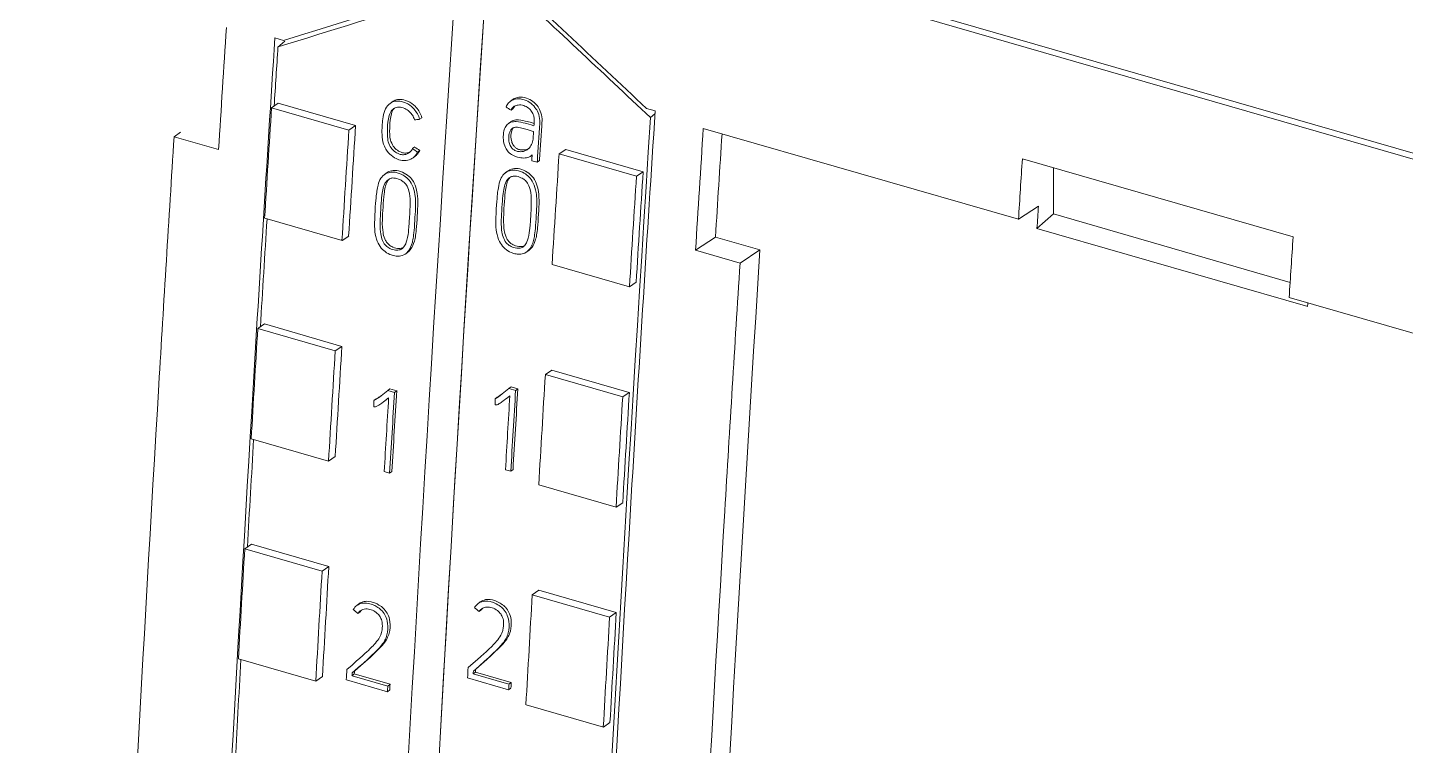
# Model space of a CAD drawing. Header units: inches. Extents: x 9220 to 92460, y -39241 to 4813.
# Drawn here: x 74691.95 to 74714.8, y -33757.22 to -33745.31 of the extents above; entities that cross this region are included whole.
import ezdxf

# ---------------------------------------------------------------- set-up
doc = ezdxf.new("R2010")
doc.units = ezdxf.units.IN
doc.header["$MEASUREMENT"] = 0

# ---------------------------------------------------------------- blocks, each defined once
blk = doc.blocks.new('A$C027ebf9d')
at = {"color": 0, "linetype": 'Continuous', "lineweight": 0}
for p, q in [((21.4136, -15.3502), (20.568, -15.1061)), ((21.4169, -15.3563), (20.5725, -15.1125)), ((20.2135, -15.1918), (20.2059, -15.1896)), ((20.2086, -15.1976), (20.2147, -15.1923)), ((20.3072, -15.2476), (20.3091, -15.2461)), ((20.4132, -15.2457), (20.4152, -15.2442)), ((20.203, -15.2511), (20.2089, -15.2472)), ((20.203, -15.2511), (20.2712, -15.2708)), ((20.2089, -15.2472), (20.2771, -15.2669)), ((20.4141, -15.2533), (20.4161, -15.2518)), ((20.5412, -15.2539), (20.5336, -15.2517)), ((20.5371, -15.2598), (20.541, -15.2564)), ((20.2712, -15.2708), (20.2771, -15.2669)), ((20.3335, -15.2613), (20.3354, -15.2599)), ((20.4115, -15.2653), (20.4135, -15.2638)), ((20.8615, -15.3495), (20.5836, -15.2693)), ((20.117, -15.2767), (20.1228, -15.2728)), ((20.1562, -15.288), (20.117, -15.2767)), ((20.3272, -15.2872), (20.3292, -15.2857)), ((20.3277, -15.2953), (20.3297, -15.2938)), ((20.3316, -15.2902), (20.3336, -15.2887)), ((20.4315, -15.2937), (20.4327, -15.2928)), ((20.4565, -15.2918), (20.4624, -15.2879)), ((20.5247, -15.3114), (20.4565, -15.2918)), ((20.5306, -15.3075), (20.4624, -15.2879)), ((20.409, -15.3086), (20.411, -15.3071)), ((20.4324, -15.2978), (20.4372, -15.2992)), ((20.4372, -15.2992), (20.4392, -15.2977)), ((20.5247, -15.3114), (20.5306, -15.3075)), ((21.1036, -15.365), (20.865, -15.2961)), ((20.8924, -15.3041), (20.8924, -15.3448)), ((20.3021, -15.3103), (20.3041, -15.3088)), ((20.8791, -15.3379), (20.8615, -15.3495)), ((20.1969, -15.3486), (20.2651, -15.3683)), ((20.8778, -15.3575), (20.8924, -15.3448)), ((20.8924, -15.3448), (21.101, -15.4051)), ((20.271, -15.3644), (20.2651, -15.3683)), ((20.5944, -15.3651), (20.5768, -15.3768)), ((20.6336, -15.3764), (20.5944, -15.3651)), ((21.1165, -15.4264), (20.8778, -15.3575)), ((20.3212, -15.3799), (20.3231, -15.3784)), ((20.4281, -15.3782), (20.43, -15.3767)), ((20.616, -15.3882), (20.5768, -15.3768)), ((20.616, -15.3882), (20.6336, -15.3764)), ((20.5186, -15.4089), (20.4504, -15.3893)), ((20.5244, -15.405), (20.5186, -15.4089)), ((21.378, -15.4986), (21.1002, -15.4184)), ((20.1909, -15.4458), (20.1968, -15.4418)), ((20.1909, -15.4458), (20.2591, -15.4655)), ((20.1968, -15.4418), (20.265, -15.4615)), ((20.2591, -15.4655), (20.265, -15.4615)), ((20.4444, -15.4864), (20.4502, -15.4825)), ((20.5126, -15.5061), (20.4444, -15.4864)), ((20.5184, -15.5022), (20.4502, -15.4825)), ((20.3054, -15.5003), (20.3073, -15.4989)), ((20.3113, -15.5021), (20.3054, -15.5003)), ((20.3073, -15.4989), (20.3133, -15.5006)), ((20.3113, -15.5021), (20.3133, -15.5006)), ((20.4122, -15.4986), (20.4142, -15.4972)), ((20.4182, -15.5004), (20.4122, -15.4986)), ((20.4142, -15.4972), (20.4201, -15.4989)), ((20.4182, -15.5004), (20.4201, -15.4989)), ((20.2932, -15.5094), (20.2951, -15.5079)), ((20.3024, -15.5098), (20.3044, -15.5083)), ((20.4, -15.5077), (20.402, -15.5062)), ((20.4093, -15.5081), (20.4113, -15.5066)), ((20.5126, -15.5061), (20.5184, -15.5022)), ((20.1851, -15.543), (20.2533, -15.5627)), ((20.2591, -15.5587), (20.2533, -15.5627)), ((20.3023, -15.572), (20.307, -15.5733)), ((20.307, -15.5733), (20.309, -15.5719)), ((20.4092, -15.5703), (20.4139, -15.5716)), ((20.4139, -15.5716), (20.4159, -15.5702)), ((20.5067, -15.6034), (20.4385, -15.5837)), ((20.5126, -15.5994), (20.5067, -15.6034)), ((20.1794, -15.64), (20.1852, -15.636)), ((20.1794, -15.64), (20.2476, -15.6597)), ((20.1852, -15.636), (20.2534, -15.6557)), ((20.2476, -15.6597), (20.2534, -15.6557)), ((20.4328, -15.6806), (20.4387, -15.6766)), ((20.501, -15.7003), (20.4328, -15.6806)), ((20.5069, -15.6963), (20.4387, -15.6766)), ((20.278, -15.6901), (20.28, -15.6886)), ((20.2791, -15.6971), (20.2811, -15.6956)), ((20.3849, -15.6884), (20.3869, -15.6869)), ((20.386, -15.6954), (20.3879, -15.6939)), ((20.501, -15.7003), (20.5069, -15.6963)), ((20.1738, -15.737), (20.242, -15.7566)), ((20.2479, -15.7526), (20.242, -15.7566)), ((20.2689, -15.7555), (20.3052, -15.766)), ((20.2739, -15.7519), (20.2758, -15.7504)), ((20.3055, -15.761), (20.2739, -15.7519)), ((20.274, -15.7495), (20.276, -15.748)), ((20.2758, -15.7504), (20.3074, -15.7595)), ((20.3757, -15.7538), (20.412, -15.7643)), ((20.3807, -15.7502), (20.3827, -15.7487)), ((20.4123, -15.7593), (20.3807, -15.7502)), ((20.3809, -15.7478), (20.3828, -15.7463)), ((20.3827, -15.7487), (20.4143, -15.7578)), ((20.3052, -15.766), (20.3071, -15.7645)), ((20.3055, -15.761), (20.3074, -15.7595)), ((20.412, -15.7643), (20.414, -15.7628)), ((20.4123, -15.7593), (20.4143, -15.7578)), ((20.4955, -15.7973), (20.4273, -15.7776)), ((20.5013, -15.7932), (20.4955, -15.7973))]:
    blk.add_line(p, q, dxfattribs=at)
at = {"color": 0, "linetype": 'Continuous', "lineweight": 0, "extrusion": (0, 0, -1)}
for centre, major_axis, ratio, start_param, end_param in [((39.936, -2.2895), (10.9193, 37.8255), 0.433013, -2.163893, -2.027289), ((104.7608, 45.7924), (-127.3975, 88.2636), 0.649519, -1.346513, -1.345256), ((90.7011, 49.8186), (-138.9073, -68.7413), 0.216506, -0.93645, -0.935193), ((39.7118, -2.257), (10.9193, 37.8255), 0.433013, -2.044027, -2.041027), ((39.7575, -2.2705), (10.9193, 37.8255), 0.433013, -2.04258, -2.041128), ((39.7609, -2.2715), (10.9226, 37.8369), 0.433013, -2.045206, -2.042485), ((39.8291, -2.2912), (10.9226, 37.8369), 0.433013, -2.045206, -2.042485), ((40.1323, -2.3459), (10.9193, 37.8255), 0.433013, -2.044027, -2.041027), ((45.1021, -3.8136), (-96.2591, 61.5977), 0.2031, -1.442, -1.441953), ((40.0144, -2.3121), (10.9226, 37.8369), 0.433013, -2.045206, -2.042485), ((40.0826, -2.3318), (10.9226, 37.8369), 0.433013, -2.045206, -2.042485), ((40.4102, -2.4261), (10.9095, 37.7915), 0.433013, -2.041575, -2.041027), ((39.7575, -2.2705), (10.9193, 37.8255), 0.433013, -2.048016, -2.04536), ((40.6489, -2.495), (10.9193, 37.8256), 0.433013, -2.041027, -2.039539), ((39.7609, -2.2715), (10.9226, 37.8369), 0.433013, -2.05064, -2.047921), ((39.8291, -2.2912), (10.9226, 37.8369), 0.433013, -2.05064, -2.047921), ((40.0144, -2.3121), (10.9226, 37.8369), 0.433013, -2.05064, -2.047921), ((39.9865, -2.3043), (10.9208, 37.8292), 0.43303, -2.050607, -2.048614), ((39.8797, -2.306), (10.9208, 37.8292), 0.43303, -2.050607, -2.048614), ((40.0826, -2.3318), (10.9226, 37.8369), 0.433013, -2.05064, -2.047921), ((39.7575, -2.2705), (10.9193, 37.8255), 0.433013, -2.053449, -2.050796), ((39.7609, -2.2715), (10.9226, 37.8369), 0.433013, -2.05607, -2.053353), ((39.8291, -2.2912), (10.9226, 37.8369), 0.433013, -2.05607, -2.053353), ((40.0144, -2.3121), (10.9226, 37.8369), 0.433013, -2.05607, -2.053353), ((40.0826, -2.3318), (10.9226, 37.8369), 0.433013, -2.05607, -2.053353), ((39.7575, -2.2705), (10.9193, 37.8255), 0.433013, -2.058879, -2.056228), ((39.8572, -2.2995), (10.9208, 37.8292), 0.43303, -2.055789, -2.055723), ((39.9641, -2.2978), (10.9208, 37.8292), 0.43303, -2.055789, -2.055723), ((39.8888, -2.3086), (10.9208, 37.8292), 0.43303, -2.055928, -2.055789), ((39.9957, -2.3069), (10.9208, 37.8292), 0.43303, -2.055928, -2.055789)]:
    blk.add_ellipse(centre, major_axis=major_axis, ratio=ratio, start_param=start_param, end_param=end_param, dxfattribs=at)
at = {"color": 0, "linetype": 'Continuous', "lineweight": 0}
for centre, major_axis, ratio, start_param, end_param in [((39.936, -2.2895), (-10.9193, -37.8255), 0.433013, -1.102762, -0.989056), ((47.0191, -4.3342), (-60.0211, 50.161), 0.329077, 1.39746, 1.399757), ((32.8245, -0.2691), (-62.156, -22.1223), 0.154194, 1.311892, 1.314189), ((39.9076, -2.3138), (-10.9193, -37.8255), 0.433013, -1.102762, -0.989056), ((45.5876, -3.9213), (-102.2486, 63.3481), 0.191897, 1.442106, 1.44215), ((39.8291, -2.2912), (-10.9193, -37.8255), 0.433013, -1.099107, -1.096386), ((34.9921, -0.895), (-92.3531, -12.5685), 0.133623, 1.393192, 1.393242), ((40.086, -2.3328), (-10.9193, -37.8255), 0.433013, -1.100465, -0.991379), ((39.9881, -2.3048), (-10.9208, -37.8292), 0.43303, -1.099366, -1.099227), ((40.1323, -2.3459), (-10.9095, -37.7915), 0.433013, -1.100108, -1.097566), ((45.1015, -3.8133), (-96.2495, 61.5915), 0.2031, 1.441953, 1.442), ((39.9881, -2.3048), (-10.9208, -37.8292), 0.43303, -1.098794, -1.09865), ((40.0826, -2.3318), (-10.9193, -37.8255), 0.433013, -1.099107, -1.096386), ((40.4102, -2.4261), (-10.9193, -37.8256), 0.433013, -1.102054, -1.100566), ((40.1715, -2.3572), (-10.9095, -37.7915), 0.433013, -1.097566, -0.991094), ((40.6488, -2.495), (-10.9095, -37.7915), 0.433013, -1.100108, -1.100018), ((39.8291, -2.2912), (-10.9193, -37.8255), 0.433013, -1.093672, -1.090953), ((39.8797, -2.3058), (-10.9197, -37.8254), 0.43303, -1.092978, -1.090984), ((39.9865, -2.3041), (-10.9197, -37.8254), 0.43303, -1.092978, -1.090984), ((39.9582, -2.3287), (-8.72, -38.45), 0.458432, -1.119259, -1.119112), ((39.8749, -2.3046), (-10.9208, -37.8292), 0.43303, -1.092807, -1.090985), ((40.0651, -2.327), (-8.72, -38.45), 0.458432, -1.119259, -1.119112), ((39.9818, -2.3029), (-10.9208, -37.8292), 0.43303, -1.092807, -1.090985), ((40.0826, -2.3318), (-10.9193, -37.8255), 0.433013, -1.093672, -1.090953), ((39.8291, -2.2912), (-10.9193, -37.8255), 0.433013, -1.08824, -1.085523), ((42.7004, -3.1203), (-66.7301, 53.1473), 0.280885, 1.456745, 1.456809), ((42.8073, -3.1186), (-66.7301, 53.1473), 0.280885, 1.456745, 1.456809), ((40.0826, -2.3318), (-10.9193, -37.8255), 0.433013, -1.08824, -1.085523), ((39.9594, -2.2965), (-10.9208, -37.8292), 0.43303, -1.08592, -1.085665), ((39.8525, -2.2982), (-10.9208, -37.8292), 0.43303, -1.08592, -1.085665), ((39.8573, -2.2993), (-10.9197, -37.8254), 0.43303, -1.085868, -1.085802), ((39.9641, -2.2976), (-10.9197, -37.8254), 0.43303, -1.085868, -1.085802), ((39.8888, -2.3084), (-10.9197, -37.8254), 0.43303, -1.085802, -1.085663), ((39.9957, -2.3067), (-10.9197, -37.8254), 0.43303, -1.085802, -1.085663)]:
    blk.add_ellipse(centre, major_axis=major_axis, ratio=ratio, start_param=start_param, end_param=end_param, dxfattribs=at)
for points, knots in [([(20.07, -19.0335), (20.0706, -18.9191), (20.0726, -18.6457), (20.0789, -18.2093), (20.0909, -17.671), (20.1065, -17.1701), (20.1261, -16.6686), (20.1497, -16.1515), (20.1774, -15.6444), (20.1988, -15.2996), (20.2059, -15.1896)], [0.1285183, 0.1285183, 0.1285183, 0.1285183, 0.1989102, 0.2963502, 0.3949059, 0.525445, 0.5979674, 0.6950356, 0.8333844, 0.8979673, 0.8979673, 0.8979673, 0.8979673]), ([(20.3335, -15.2613), (20.333, -15.2597), (20.3324, -15.2581), (20.3307, -15.255), (20.3297, -15.2536), (20.3275, -15.2511), (20.3257, -15.2493), (20.3203, -15.2463), (20.3178, -15.2457), (20.3139, -15.2452), (20.3123, -15.2453), (20.3095, -15.2461), (20.3079, -15.2468), (20.3048, -15.2496), (20.3037, -15.2515), (20.301, -15.2581), (20.3006, -15.2642), (20.3004, -15.2687), (20.2999, -15.276), (20.3018, -15.2841), (20.303, -15.2863), (20.3053, -15.2902), (20.307, -15.2919), (20.3105, -15.2948), (20.3126, -15.2959), (20.3155, -15.2971), (20.3176, -15.2977), (20.3222, -15.2978), (20.3241, -15.2973), (20.3272, -15.2958), (20.3284, -15.2948), (20.3302, -15.2929), (20.331, -15.2916), (20.3316, -15.2902)], [-0.09453916, -0.09453916, -0.09453916, -0.09453916, -0.09168611, -0.09168611, -0.08879372, -0.08879372, -0.08618952, -0.08618952, -0.08360415, -0.08360415, -0.08048197, -0.08048197, -0.07734209, -0.07734209, -0.07402834, -0.07402834, -0.06630308, -0.06630308, -0.06123293, -0.06123293, -0.05847343, -0.05847343, -0.0534023, -0.0534023, -0.04536536, -0.04536536, -0.03502946, -0.03502946, -0.02474249, -0.02474249, -0.01385546, -0.01385546, 0, 0, 0, 0]), ([(20.3091, -15.2461), (20.3104, -15.2451), (20.3118, -15.2445), (20.3143, -15.2438), (20.3159, -15.2437), (20.3198, -15.2442), (20.3222, -15.2448), (20.3273, -15.2476), (20.3292, -15.2493), (20.3317, -15.2521), (20.3327, -15.2535), (20.3343, -15.2566), (20.335, -15.2582), (20.3354, -15.2599)], [0.07818606, 0.07818606, 0.07818606, 0.07818606, 0.08098203, 0.08098203, 0.08480179, 0.08480179, 0.08810793, 0.08810793, 0.0910991, 0.0910991, 0.09375191, 0.09375191, 0.09636814, 0.09636814, 0.09636814, 0.09636814]), ([(20.4372, -15.2992), (20.4375, -15.2938), (20.4379, -15.2883), (20.4386, -15.2772), (20.4391, -15.2715), (20.4395, -15.2637), (20.4395, -15.2614), (20.4384, -15.2564), (20.4376, -15.2545), (20.436, -15.2518), (20.4347, -15.25), (20.4311, -15.2467), (20.4293, -15.2456), (20.4252, -15.2439), (20.423, -15.2433), (20.4185, -15.2433), (20.4166, -15.2438), (20.414, -15.2451), (20.4129, -15.2458), (20.411, -15.2479), (20.4103, -15.2491), (20.4097, -15.2504)], [-0.3247654, -0.3247654, -0.3247654, -0.3247654, -0.2476173, -0.2476173, -0.1660657, -0.1660657, -0.1370591, -0.1370591, -0.1087088, -0.1087088, -0.0865262, -0.0865262, -0.068498, -0.068498, -0.0479523, -0.0479523, -0.026612, -0.026612, -0.0126632, -0.0126632, 0, 0, 0, 0]), ([(20.4152, -15.2442), (20.4157, -15.2438), (20.4163, -15.2434), (20.4185, -15.2424), (20.4204, -15.2418), (20.4248, -15.2418), (20.4271, -15.2423), (20.4311, -15.2441), (20.433, -15.2452), (20.4366, -15.2484), (20.4379, -15.2502), (20.4395, -15.253), (20.4404, -15.2549), (20.4415, -15.2598), (20.4415, -15.2621), (20.4411, -15.2697), (20.4406, -15.2753), (20.4399, -15.2864), (20.4395, -15.2921), (20.4392, -15.2977)], [0.0184304, 0.0184304, 0.0184304, 0.0184304, 0.0247461, 0.0247461, 0.0404732, 0.0404732, 0.0555, 0.0555, 0.0687032, 0.0687032, 0.0849124, 0.0849124, 0.1060856, 0.1060856, 0.128212, 0.128212, 0.1894601, 0.1894601, 0.2514955, 0.2514955, 0.2514955, 0.2514955]), ([(20.3272, -15.2872), (20.3267, -15.2883), (20.3261, -15.2893), (20.3243, -15.291), (20.3233, -15.2915), (20.3209, -15.2925), (20.3195, -15.2926), (20.3173, -15.2925), (20.3158, -15.2922), (20.313, -15.2908), (20.3115, -15.29), (20.3088, -15.2872), (20.3078, -15.2858), (20.3059, -15.282), (20.3056, -15.2803), (20.305, -15.2753), (20.305, -15.2717), (20.3053, -15.2666), (20.3056, -15.2614), (20.3072, -15.256), (20.3081, -15.2544), (20.3101, -15.2521), (20.3112, -15.2515), (20.3133, -15.2506), (20.3145, -15.2506), (20.3167, -15.2507), (20.3186, -15.251), (20.3219, -15.2524), (20.3231, -15.2534), (20.3258, -15.2557), (20.3267, -15.257), (20.328, -15.259), (20.3285, -15.2604), (20.3289, -15.2618)], [-0.08359149, -0.08359149, -0.08359149, -0.08359149, -0.07923691, -0.07923691, -0.07439687, -0.07439687, -0.06671415, -0.06671415, -0.05907259, -0.05907259, -0.05500654, -0.05500654, -0.05227373, -0.05227373, -0.04902133, -0.04902133, -0.04033745, -0.04033745, -0.03626464, -0.03626464, -0.03392671, -0.03392671, -0.03110026, -0.03110026, -0.02691751, -0.02691751, -0.02209396, -0.02209396, -0.0180212, -0.0180212, -0.01158837, -0.01158837, 0, 0, 0, 0]), ([(20.3113, -15.2515), (20.3112, -15.2516), (20.3111, -15.2517), (20.31, -15.253), (20.3092, -15.2546), (20.3076, -15.2598), (20.3073, -15.2649), (20.307, -15.2701), (20.307, -15.2737), (20.3075, -15.2786), (20.3079, -15.2804), (20.3098, -15.2844), (20.3108, -15.2858), (20.3132, -15.2883), (20.3147, -15.2892), (20.3177, -15.2907), (20.3192, -15.291), (20.3215, -15.2911), (20.3228, -15.291), (20.3247, -15.2903), (20.325, -15.2901), (20.3254, -15.2899)], [0.03373643, 0.03373643, 0.03373643, 0.03373643, 0.03398295, 0.03398295, 0.03661396, 0.03661396, 0.04170976, 0.04170976, 0.05205036, 0.05205036, 0.05583202, 0.05583202, 0.0593197, 0.0593197, 0.06490399, 0.06490399, 0.0733474, 0.0733474, 0.08169244, 0.08169244, 0.08373306, 0.08373306, 0.08373306, 0.08373306]), ([(20.5412, -15.2539), (20.5341, -15.3638), (20.5127, -15.7087), (20.485, -16.2158), (20.4614, -16.7328), (20.4418, -17.2343), (20.4262, -17.7352), (20.4142, -18.2736), (20.4079, -18.71), (20.4058, -18.9834), (20.4053, -19.0978)], [0.1020327, 0.1020327, 0.1020327, 0.1020327, 0.1666156, 0.3049644, 0.4020326, 0.474555, 0.6050941, 0.7036498, 0.8010898, 0.8714817, 0.8714817, 0.8714817, 0.8714817]), ([(20.4141, -15.2533), (20.4147, -15.2519), (20.4154, -15.251), (20.4171, -15.2496), (20.4182, -15.2492), (20.4206, -15.2486), (20.4222, -15.2485), (20.4257, -15.2492), (20.4271, -15.2499), (20.43, -15.2517), (20.4311, -15.2528), (20.4325, -15.2546), (20.4332, -15.2558), (20.4343, -15.2585), (20.4345, -15.2598), (20.4347, -15.2628), (20.4344, -15.2662), (20.4343, -15.267)], [-0.02324658, -0.02324658, -0.02324658, -0.02324658, -0.02150566, -0.02150566, -0.01945783, -0.01945783, -0.0174412, -0.0174412, -0.01584766, -0.01584766, -0.013774, -0.013774, -0.01068332, -0.01068332, -0.00722, -0.00722, 0, 0, 0, 0]), ([(20.4343, -15.267), (20.4313, -15.2661), (20.4277, -15.2651), (20.4242, -15.2642), (20.4213, -15.2635), (20.417, -15.2633), (20.4155, -15.2634), (20.4128, -15.2643), (20.4117, -15.265), (20.4097, -15.2669), (20.4089, -15.2683), (20.4075, -15.2721), (20.4073, -15.2746), (20.4072, -15.2779), (20.4073, -15.2805), (20.4086, -15.2853), (20.4095, -15.287), (20.411, -15.2892), (20.412, -15.2905), (20.4149, -15.2927), (20.4164, -15.2935), (20.4204, -15.295), (20.4227, -15.2953), (20.4259, -15.2955), (20.4275, -15.2955), (20.4296, -15.2948), (20.4302, -15.2945), (20.4315, -15.2937), (20.4322, -15.2932), (20.4327, -15.2926)], [-0.1463455, -0.1463455, -0.1463455, -0.1463455, -0.1402342, -0.1402342, -0.125324, -0.125324, -0.1151792, -0.1151792, -0.1066384, -0.1066384, -0.0963594, -0.0963594, -0.0794724, -0.0794724, -0.0645459, -0.0645459, -0.0532939, -0.0532939, -0.0442937, -0.0442937, -0.0372089, -0.0372089, -0.0277955, -0.0277955, -0.014635, -0.014635, -0.0074615, -0.0074615, 0, 0, 0, 0]), ([(20.4337, -15.2771), (20.4336, -15.2794), (20.4331, -15.2811), (20.4322, -15.2839), (20.4313, -15.2853), (20.4289, -15.288), (20.4275, -15.2888), (20.4245, -15.2899), (20.4226, -15.2899), (20.4204, -15.2898), (20.4194, -15.2895), (20.4172, -15.2887), (20.4163, -15.288), (20.4153, -15.2872), (20.4146, -15.2864), (20.4132, -15.2841), (20.4128, -15.2829), (20.4121, -15.2802), (20.4121, -15.2784), (20.4121, -15.2762), (20.4122, -15.2744), (20.4133, -15.2716), (20.4138, -15.2706), (20.415, -15.2695), (20.4156, -15.269), (20.4173, -15.2684), (20.4183, -15.2682), (20.4215, -15.2684), (20.4232, -15.2689), (20.4304, -15.2708), (20.4326, -15.2716), (20.434, -15.2721)], [-0.1115711, -0.1115711, -0.1115711, -0.1115711, -0.1091327, -0.1091327, -0.1057128, -0.1057128, -0.1014161, -0.1014161, -0.0939598, -0.0939598, -0.0871047, -0.0871047, -0.0794224, -0.0794224, -0.0716999, -0.0716999, -0.0639785, -0.0639785, -0.0505941, -0.0505941, -0.03438, -0.03438, -0.0253619, -0.0253619, -0.0197723, -0.0197723, -0.0163599, -0.0163599, -0.0124498, -0.0124498, 0, 0, 0, 0]), ([(20.4135, -15.2638), (20.4142, -15.2632), (20.415, -15.2628), (20.4174, -15.2619), (20.419, -15.2618), (20.4232, -15.262), (20.426, -15.2627), (20.4294, -15.2636), (20.4319, -15.2642), (20.4345, -15.265)], [0.10618895, 0.10618895, 0.10618895, 0.10618895, 0.11073603, 0.11073603, 0.11834456, 0.11834456, 0.12990621, 0.12990621, 0.134043, 0.134043, 0.134043, 0.134043]), ([(20.4161, -15.2689), (20.4157, -15.2694), (20.4153, -15.27), (20.4146, -15.2716), (20.4142, -15.273), (20.414, -15.276), (20.414, -15.278), (20.4147, -15.2813), (20.4151, -15.2824), (20.4164, -15.2848), (20.4172, -15.2856), (20.4182, -15.2865), (20.419, -15.2871), (20.421, -15.288), (20.422, -15.2882), (20.4243, -15.2884), (20.426, -15.2884), (20.4285, -15.2877), (20.4292, -15.2874), (20.4298, -15.287)], [0.1059389, 0.1059389, 0.1059389, 0.1059389, 0.1365941, 0.1365941, 0.1785187, 0.1785187, 0.1901138, 0.1901138, 0.1967738, 0.1967738, 0.2042931, 0.2042931, 0.2139424, 0.2139424, 0.2232559, 0.2232559, 0.234867, 0.234867, 0.2400814, 0.2400814, 0.2400814, 0.2400814]), ([(20.117, -15.2767), (20.1124, -15.3496), (20.0935, -15.6574), (20.0679, -16.1279), (20.0443, -16.645), (20.0247, -17.1464), (20.0091, -17.6473), (19.9971, -18.1857), (19.9908, -18.6262), (19.9885, -18.931), (19.9879, -19.0767), (19.9878, -19.1039)], [0.1237088, 0.1237088, 0.1237088, 0.1237088, 0.1666156, 0.3049644, 0.4020326, 0.474555, 0.6050941, 0.7036498, 0.8010898, 0.8739842, 0.8907937, 0.8907937, 0.8907937, 0.8907937]), ([(20.3336, -15.2887), (20.333, -15.2901), (20.3321, -15.2914), (20.3307, -15.2929), (20.3303, -15.2933), (20.3297, -15.2938)], [0, 0, 0, 0, 0.01384838, 0.01384838, 0.01925293, 0.01925293, 0.01925293, 0.01925293]), ([(20.3102, -15.3064), (20.3083, -15.3066), (20.3066, -15.3072), (20.3048, -15.3083), (20.3044, -15.3085), (20.3041, -15.3088)], [0.116905819, 0.116905819, 0.116905819, 0.116905819, 0.121233699, 0.121233699, 0.122393642, 0.122393642, 0.122393642, 0.122393642]), ([(20.3231, -15.3784), (20.3242, -15.3776), (20.3251, -15.3766), (20.327, -15.3739), (20.3281, -15.3716), (20.3298, -15.3656), (20.3303, -15.362), (20.3314, -15.3475), (20.3321, -15.3394), (20.3317, -15.3286), (20.3313, -15.3248), (20.3294, -15.3187), (20.3283, -15.3166), (20.3262, -15.3135), (20.3248, -15.312), (20.3211, -15.3092), (20.319, -15.308), (20.3144, -15.3065), (20.3123, -15.3062), (20.3103, -15.3064), (20.3103, -15.3064), (20.3102, -15.3064)], [0.2242508, 0.2242508, 0.2242508, 0.2242508, 0.2335655, 0.2335655, 0.2498609, 0.2498609, 0.2682278, 0.2682278, 0.2959005, 0.2959005, 0.3063813, 0.3063813, 0.3132209, 0.3132209, 0.3179209, 0.3179209, 0.3220665, 0.3220665, 0.3263075, 0.3263075, 0.3263972, 0.3263972, 0.3263972, 0.3263972]), ([(20.4151, -15.3062), (20.4162, -15.3061), (20.4174, -15.3061), (20.4212, -15.3067), (20.4236, -15.3076), (20.4269, -15.3096), (20.4286, -15.3108), (20.4312, -15.3134), (20.4325, -15.3151), (20.4349, -15.32), (20.4357, -15.3228), (20.437, -15.3303), (20.4369, -15.3353), (20.4363, -15.3461), (20.436, -15.3516), (20.4352, -15.362), (20.4347, -15.3653), (20.433, -15.3715), (20.4319, -15.3737), (20.4299, -15.3766), (20.4288, -15.3778), (20.426, -15.3796), (20.4243, -15.3801), (20.4228, -15.3802), (20.4214, -15.3804), (20.4199, -15.3803), (20.417, -15.3798), (20.4155, -15.3793), (20.4122, -15.3779), (20.4103, -15.3767), (20.4072, -15.374), (20.4058, -15.3724), (20.4036, -15.3686), (20.4025, -15.3661), (20.4005, -15.3577), (20.4005, -15.3514), (20.4017, -15.3305), (20.4022, -15.326), (20.4034, -15.3185), (20.4041, -15.3161), (20.4056, -15.3123), (20.4066, -15.3108), (20.4094, -15.3081), (20.411, -15.3072), (20.4135, -15.3065), (20.4142, -15.3063), (20.4151, -15.3062)], [-0.1759964, -0.1759964, -0.1759964, -0.1759964, -0.1539465, -0.1539465, -0.1148722, -0.1148722, -0.0942302, -0.0942302, -0.0819263, -0.0819263, -0.0704559, -0.0704559, -0.0535445, -0.0535445, -0.0485733, -0.0485733, -0.0383663, -0.0383663, -0.0257842, -0.0257842, -0.0141548, -0.0141548, 0, 0, 0, 0.0126635, 0.0126635, 0.0258177, 0.0258177, 0.044087, 0.044087, 0.061705, 0.061705, 0.0782741, 0.0782741, 0.1063218, 0.1063218, 0.1313772, 0.1313772, 0.1711703, 0.1711703, 0.2222465, 0.2222465, 0.2759008, 0.2759008, 0.2949352, 0.2949352, 0.2949352, 0.2949352]), ([(20.4171, -15.3047), (20.4151, -15.3049), (20.4135, -15.3055), (20.4117, -15.3066), (20.4113, -15.3068), (20.411, -15.3071)], [0.116905819, 0.116905819, 0.116905819, 0.116905819, 0.121233699, 0.121233699, 0.122393642, 0.122393642, 0.122393642, 0.122393642]), ([(20.43, -15.3767), (20.4311, -15.3759), (20.4319, -15.3749), (20.4339, -15.3722), (20.435, -15.3699), (20.4367, -15.3639), (20.4372, -15.3603), (20.4383, -15.3458), (20.439, -15.3377), (20.4386, -15.3269), (20.4382, -15.3231), (20.4362, -15.317), (20.4352, -15.3149), (20.433, -15.3118), (20.4317, -15.3103), (20.428, -15.3075), (20.4258, -15.3063), (20.4213, -15.3048), (20.4191, -15.3045), (20.4172, -15.3047), (20.4171, -15.3047), (20.4171, -15.3047)], [0.2242508, 0.2242508, 0.2242508, 0.2242508, 0.2335655, 0.2335655, 0.2498609, 0.2498609, 0.2682278, 0.2682278, 0.2959005, 0.2959005, 0.3063813, 0.3063813, 0.3132209, 0.3132209, 0.3179209, 0.3179209, 0.3220665, 0.3220665, 0.3263075, 0.3263075, 0.3263972, 0.3263972, 0.3263972, 0.3263972]), ([(20.3083, -15.3079), (20.3093, -15.3078), (20.3105, -15.3078), (20.3143, -15.3084), (20.3167, -15.3093), (20.32, -15.3113), (20.3218, -15.3125), (20.3243, -15.3151), (20.3257, -15.3168), (20.328, -15.3217), (20.3289, -15.3245), (20.3301, -15.332), (20.3301, -15.337), (20.3294, -15.3478), (20.3291, -15.3533), (20.3283, -15.3637), (20.3278, -15.367), (20.3262, -15.3732), (20.325, -15.3754), (20.323, -15.3783), (20.3219, -15.3795), (20.3191, -15.3813), (20.3174, -15.3818), (20.3159, -15.3819), (20.3145, -15.3821), (20.3131, -15.382), (20.3101, -15.3815), (20.3086, -15.381), (20.3053, -15.3796), (20.3035, -15.3784), (20.3003, -15.3757), (20.299, -15.3741), (20.2967, -15.3703), (20.2956, -15.3678), (20.2936, -15.3594), (20.2936, -15.3531), (20.2948, -15.3322), (20.2954, -15.3277), (20.2965, -15.3202), (20.2972, -15.3178), (20.2987, -15.314), (20.2997, -15.3125), (20.3025, -15.3098), (20.3042, -15.3089), (20.3066, -15.3082), (20.3074, -15.308), (20.3083, -15.3079)], [-0.1759964, -0.1759964, -0.1759964, -0.1759964, -0.1539465, -0.1539465, -0.1148722, -0.1148722, -0.0942302, -0.0942302, -0.0819263, -0.0819263, -0.0704559, -0.0704559, -0.0535445, -0.0535445, -0.0485733, -0.0485733, -0.0383663, -0.0383663, -0.0257842, -0.0257842, -0.0141548, -0.0141548, 0, 0, 0, 0.0126635, 0.0126635, 0.0258177, 0.0258177, 0.044087, 0.044087, 0.061705, 0.061705, 0.0782741, 0.0782741, 0.1063218, 0.1063218, 0.1313772, 0.1313772, 0.1711703, 0.1711703, 0.2222465, 0.2222465, 0.2759008, 0.2759008, 0.2949352, 0.2949352, 0.2949352, 0.2949352]), ([(20.3196, -15.3168), (20.3197, -15.3168), (20.3198, -15.3169), (20.3208, -15.3179), (20.3217, -15.3191), (20.3233, -15.3221), (20.324, -15.3242), (20.325, -15.329), (20.3253, -15.3318), (20.3249, -15.3435), (20.3247, -15.347), (20.3239, -15.3579), (20.3237, -15.3606), (20.3228, -15.3667), (20.3219, -15.3693), (20.3207, -15.3722), (20.32, -15.3734), (20.3182, -15.3754), (20.3172, -15.376), (20.3151, -15.3767), (20.3138, -15.3768), (20.3106, -15.3765), (20.3088, -15.376), (20.3061, -15.3746), (20.3049, -15.3738), (20.3039, -15.3728), (20.303, -15.372), (20.3024, -15.3712), (20.3015, -15.3699), (20.3011, -15.369), (20.3, -15.3663), (20.2995, -15.3642), (20.2989, -15.3601), (20.2986, -15.3572), (20.2988, -15.3456), (20.2995, -15.3357), (20.3003, -15.3277), (20.3007, -15.3252), (20.3014, -15.3216), (20.3019, -15.3197), (20.3037, -15.3165), (20.3047, -15.3154), (20.3064, -15.3141), (20.3073, -15.3136), (20.3092, -15.3131), (20.3103, -15.3129), (20.3139, -15.3136), (20.3158, -15.3143), (20.3182, -15.3156), (20.319, -15.3162), (20.3196, -15.3168)], [-0.1683768, -0.1683768, -0.1683768, -0.1683768, -0.1670243, -0.1670243, -0.1530905, -0.1530905, -0.1348191, -0.1348191, -0.1132436, -0.1132436, -0.0989273, -0.0989273, -0.0866747, -0.0866747, -0.0681432, -0.0681432, -0.0548455, -0.0548455, -0.0430485, -0.0430485, -0.0281223, -0.0281223, -0.0114748, -0.0114748, 0, 0, 0, 0.0093612, 0.0093612, 0.0220669, 0.0220669, 0.0460899, 0.0460899, 0.0780073, 0.0780073, 0.1135413, 0.1135413, 0.1339466, 0.1339466, 0.1545626, 0.1545626, 0.1727057, 0.1727057, 0.1879381, 0.1879381, 0.1987108, 0.1987108, 0.2087791, 0.2087791, 0.216671, 0.216671, 0.216671, 0.216671]), ([(20.3067, -15.314), (20.3061, -15.3146), (20.3056, -15.3153), (20.3042, -15.3176), (20.3036, -15.3194), (20.3028, -15.323), (20.3025, -15.3251), (20.3015, -15.3336), (20.3008, -15.344), (20.3005, -15.3553), (20.3008, -15.3585), (20.3015, -15.3624), (20.3019, -15.3647), (20.3032, -15.3678), (20.3037, -15.3687), (20.3047, -15.3701), (20.3053, -15.3709), (20.3063, -15.3718), (20.3075, -15.3727), (20.3087, -15.3735), (20.3117, -15.3748), (20.3135, -15.3752), (20.3166, -15.3753), (20.3178, -15.375), (20.319, -15.3745), (20.319, -15.3745), (20.319, -15.3745)], [0.2368563, 0.2368563, 0.2368563, 0.2368563, 0.2465936, 0.2465936, 0.2648202, 0.2648202, 0.2825817, 0.2825817, 0.3357628, 0.3357628, 0.3908855, 0.3908855, 0.4238526, 0.4238526, 0.4383448, 0.4383448, 0.4483823, 0.4483823, 0.4483823, 0.4599761, 0.4599761, 0.4755139, 0.4755139, 0.4869692, 0.4869692, 0.4873263, 0.4873263, 0.4873263, 0.4873263]), ([(20.4265, -15.3151), (20.4266, -15.3151), (20.4267, -15.3152), (20.4277, -15.3162), (20.4285, -15.3174), (20.4301, -15.3204), (20.4309, -15.3225), (20.4319, -15.3273), (20.4321, -15.3301), (20.4318, -15.3418), (20.4316, -15.3453), (20.4308, -15.3562), (20.4306, -15.3589), (20.4296, -15.365), (20.4288, -15.3676), (20.4275, -15.3705), (20.4269, -15.3717), (20.425, -15.3737), (20.4241, -15.3743), (20.422, -15.375), (20.4206, -15.3751), (20.4175, -15.3748), (20.4157, -15.3743), (20.413, -15.3729), (20.4118, -15.3721), (20.4107, -15.3711), (20.4098, -15.3703), (20.4093, -15.3695), (20.4084, -15.3682), (20.408, -15.3673), (20.4069, -15.3646), (20.4064, -15.3625), (20.4057, -15.3584), (20.4054, -15.3555), (20.4057, -15.3439), (20.4064, -15.334), (20.4072, -15.326), (20.4076, -15.3235), (20.4083, -15.3199), (20.4088, -15.318), (20.4106, -15.3148), (20.4116, -15.3137), (20.4133, -15.3124), (20.4142, -15.3119), (20.4161, -15.3114), (20.4172, -15.3112), (20.4207, -15.3119), (20.4226, -15.3126), (20.4251, -15.3139), (20.4259, -15.3145), (20.4265, -15.3151)], [-0.1683768, -0.1683768, -0.1683768, -0.1683768, -0.1670243, -0.1670243, -0.1530905, -0.1530905, -0.1348191, -0.1348191, -0.1132436, -0.1132436, -0.0989273, -0.0989273, -0.0866747, -0.0866747, -0.0681432, -0.0681432, -0.0548455, -0.0548455, -0.0430485, -0.0430485, -0.0281223, -0.0281223, -0.0114748, -0.0114748, 0, 0, 0, 0.0093612, 0.0093612, 0.0220669, 0.0220669, 0.0460899, 0.0460899, 0.0780073, 0.0780073, 0.1135413, 0.1135413, 0.1339466, 0.1339466, 0.1545626, 0.1545626, 0.1727057, 0.1727057, 0.1879381, 0.1879381, 0.1987108, 0.1987108, 0.2087791, 0.2087791, 0.216671, 0.216671, 0.216671, 0.216671]), ([(20.4136, -15.3123), (20.413, -15.3129), (20.4124, -15.3136), (20.411, -15.3159), (20.4105, -15.3177), (20.4096, -15.3213), (20.4093, -15.3234), (20.4083, -15.3319), (20.4077, -15.3423), (20.4074, -15.3536), (20.4077, -15.3568), (20.4083, -15.3607), (20.4088, -15.363), (20.4101, -15.3661), (20.4106, -15.367), (20.4116, -15.3684), (20.4122, -15.3692), (20.4132, -15.3701), (20.4143, -15.371), (20.4156, -15.3718), (20.4185, -15.3731), (20.4204, -15.3735), (20.4235, -15.3736), (20.4247, -15.3733), (20.4258, -15.3728), (20.4259, -15.3728), (20.4259, -15.3728)], [0.2368563, 0.2368563, 0.2368563, 0.2368563, 0.2465936, 0.2465936, 0.2648202, 0.2648202, 0.2825817, 0.2825817, 0.3357628, 0.3357628, 0.3908855, 0.3908855, 0.4238526, 0.4238526, 0.4383448, 0.4383448, 0.4483823, 0.4483823, 0.4483823, 0.4599761, 0.4599761, 0.4755139, 0.4755139, 0.4869692, 0.4869692, 0.4873263, 0.4873263, 0.4873263, 0.4873263]), ([(20.616, -15.3882), (20.6114, -15.4611), (20.5925, -15.7689), (20.5668, -16.2394), (20.5433, -16.7565), (20.5237, -17.2579), (20.508, -17.7588), (20.4961, -18.2972), (20.4897, -18.7377), (20.4874, -19.0425), (20.4869, -19.1882), (20.4868, -19.2154)], [0.1237088, 0.1237088, 0.1237088, 0.1237088, 0.1666156, 0.3049644, 0.4020326, 0.474555, 0.6050941, 0.7036498, 0.8010898, 0.8739842, 0.8907937, 0.8907937, 0.8907937, 0.8907937]), ([(20.3054, -15.5003), (20.3034, -15.502), (20.3016, -15.5035), (20.2968, -15.5072), (20.2953, -15.5082), (20.2932, -15.5094)], [-0.04290218, -0.04290218, -0.04290218, -0.04290218, -0.02373339, -0.02373339, 0, 0, 0, 0]), ([(20.4122, -15.4986), (20.4102, -15.5003), (20.4084, -15.5018), (20.4036, -15.5055), (20.4022, -15.5065), (20.4, -15.5077)], [-0.04290218, -0.04290218, -0.04290218, -0.04290218, -0.02373339, -0.02373339, 0, 0, 0, 0]), ([(20.2931, -15.5148), (20.2935, -15.5149), (20.2939, -15.5149), (20.2945, -15.5149), (20.2948, -15.5148), (20.2954, -15.5145), (20.2959, -15.5143), (20.2979, -15.5131), (20.2991, -15.5123), (20.302, -15.5101), (20.3042, -15.5084), (20.3062, -15.5069)], [-0.0674581, -0.0674581, -0.0674581, -0.0674581, -0.05865765, -0.05865765, -0.04700766, -0.04700766, -0.03639713, -0.03639713, -0.02426395, -0.02426395, 0, 0, 0, 0]), ([(20.2951, -15.5079), (20.296, -15.5075), (20.2968, -15.507), (20.2976, -15.5064), (20.2979, -15.5063), (20.2981, -15.5061), (20.2983, -15.5059), (20.2986, -15.5058), (20.2988, -15.5056), (20.299, -15.5055)], [0, 0, 0, 0, 0.1926145, 0.1926145, 0.1926145, 0.2505507, 0.2505507, 0.2505507, 0.30284, 0.30284, 0.30284, 0.30284]), ([(20.4, -15.5131), (20.4004, -15.5132), (20.4008, -15.5132), (20.4014, -15.5132), (20.4017, -15.5131), (20.4023, -15.5128), (20.4028, -15.5126), (20.4047, -15.5114), (20.4059, -15.5106), (20.4089, -15.5084), (20.4111, -15.5067), (20.4131, -15.5052)], [-0.0674581, -0.0674581, -0.0674581, -0.0674581, -0.05865765, -0.05865765, -0.04700766, -0.04700766, -0.03639713, -0.03639713, -0.02426395, -0.02426395, 0, 0, 0, 0]), ([(20.402, -15.5062), (20.4028, -15.5058), (20.4037, -15.5053), (20.4045, -15.5047), (20.4047, -15.5046), (20.405, -15.5044), (20.4052, -15.5042), (20.4054, -15.5041), (20.4056, -15.5039), (20.4059, -15.5038)], [0, 0, 0, 0, 0.1926145, 0.1926145, 0.1926145, 0.2505507, 0.2505507, 0.2505507, 0.30284, 0.30284, 0.30284, 0.30284]), ([(20.2791, -15.6971), (20.2797, -15.6963), (20.2803, -15.6955), (20.2818, -15.6942), (20.2826, -15.6938), (20.2851, -15.693), (20.2868, -15.693), (20.2899, -15.6934), (20.2915, -15.6939), (20.2946, -15.6956), (20.2959, -15.6967), (20.2977, -15.6986), (20.2985, -15.6996), (20.2995, -15.7016), (20.3001, -15.7029), (20.3008, -15.7069), (20.3007, -15.7094), (20.2999, -15.7149), (20.2987, -15.7174), (20.2952, -15.7227), (20.2918, -15.7262), (20.2864, -15.7316), (20.2825, -15.735), (20.2694, -15.7464)], [-0.6274526, -0.6274526, -0.6274526, -0.6274526, -0.6009461, -0.6009461, -0.5752728, -0.5752728, -0.5340661, -0.5340661, -0.4924008, -0.4924008, -0.4483741, -0.4483741, -0.4067253, -0.4067253, -0.3748733, -0.3748733, -0.3368935, -0.3368935, -0.2736708, -0.2736708, -0.1653786, -0.1653786, 0, 0, 0, 0]), ([(20.274, -15.7495), (20.2892, -15.7361), (20.2959, -15.7302), (20.3023, -15.7221), (20.3038, -15.7194), (20.3055, -15.7126), (20.3057, -15.7091), (20.3049, -15.7028), (20.3042, -15.7009), (20.3027, -15.698), (20.3017, -15.6962), (20.2995, -15.6939), (20.2984, -15.6928), (20.2959, -15.6912), (20.2929, -15.6892), (20.2859, -15.6876), (20.2839, -15.6878), (20.281, -15.6884), (20.2795, -15.689), (20.2769, -15.6909), (20.2758, -15.6922), (20.275, -15.6936)], [-0.577632, -0.577632, -0.577632, -0.577632, -0.4218567, -0.4218567, -0.3335936, -0.3335936, -0.2508856, -0.2508856, -0.1765842, -0.1765842, -0.1052836, -0.1052836, -0.0615445, -0.0615445, -0.0432006, -0.0432006, -0.0306892, -0.0306892, -0.015343, -0.015343, 0, 0, 0, 0]), ([(20.28, -15.6886), (20.2801, -15.6886), (20.2801, -15.6885), (20.2815, -15.6875), (20.283, -15.6869), (20.2859, -15.6863), (20.2879, -15.6861), (20.2949, -15.6877), (20.2979, -15.6897), (20.3004, -15.6913), (20.3015, -15.6924), (20.3036, -15.6947), (20.3047, -15.6965), (20.3062, -15.6995), (20.3069, -15.7014), (20.3077, -15.7078), (20.3074, -15.7113), (20.3057, -15.7179), (20.3042, -15.7206), (20.2978, -15.7287), (20.2911, -15.7346), (20.276, -15.748)], [0.0146882, 0.0146882, 0.0146882, 0.0146882, 0.0153724, 0.0153724, 0.0307479, 0.0307479, 0.0432247, 0.0432247, 0.0614092, 0.0614092, 0.1039631, 0.1039631, 0.1725743, 0.1725743, 0.2436776, 0.2436776, 0.3281316, 0.3281316, 0.4221631, 0.4221631, 0.5870155, 0.5870155, 0.5870155, 0.5870155]), ([(20.386, -15.6954), (20.3865, -15.6946), (20.3872, -15.6938), (20.3887, -15.6925), (20.3895, -15.6921), (20.3919, -15.6913), (20.3936, -15.6913), (20.3968, -15.6917), (20.3984, -15.6922), (20.4015, -15.6939), (20.4028, -15.695), (20.4046, -15.6969), (20.4054, -15.6979), (20.4064, -15.6999), (20.407, -15.7012), (20.4077, -15.7052), (20.4076, -15.7077), (20.4068, -15.7132), (20.4055, -15.7157), (20.402, -15.721), (20.3986, -15.7245), (20.3933, -15.7299), (20.3894, -15.7333), (20.3762, -15.7447)], [-0.6274526, -0.6274526, -0.6274526, -0.6274526, -0.6009461, -0.6009461, -0.5752728, -0.5752728, -0.5340661, -0.5340661, -0.4924008, -0.4924008, -0.4483741, -0.4483741, -0.4067253, -0.4067253, -0.3748733, -0.3748733, -0.3368935, -0.3368935, -0.2736708, -0.2736708, -0.1653786, -0.1653786, 0, 0, 0, 0]), ([(20.3809, -15.7478), (20.396, -15.7344), (20.4028, -15.7285), (20.4092, -15.7204), (20.4106, -15.7177), (20.4124, -15.7109), (20.4126, -15.7074), (20.4118, -15.7011), (20.411, -15.6992), (20.4096, -15.6963), (20.4085, -15.6945), (20.4064, -15.6922), (20.4053, -15.6911), (20.4028, -15.6895), (20.3998, -15.6875), (20.3928, -15.6859), (20.3908, -15.6861), (20.3879, -15.6867), (20.3864, -15.6873), (20.3838, -15.6892), (20.3827, -15.6905), (20.3819, -15.6919)], [-0.577632, -0.577632, -0.577632, -0.577632, -0.4218567, -0.4218567, -0.3335936, -0.3335936, -0.2508856, -0.2508856, -0.1765842, -0.1765842, -0.1052836, -0.1052836, -0.0615445, -0.0615445, -0.0432006, -0.0432006, -0.0306892, -0.0306892, -0.015343, -0.015343, 0, 0, 0, 0]), ([(20.3869, -15.6869), (20.3869, -15.6869), (20.387, -15.6868), (20.3883, -15.6859), (20.3899, -15.6852), (20.3928, -15.6846), (20.3948, -15.6844), (20.4018, -15.686), (20.4048, -15.688), (20.4072, -15.6896), (20.4083, -15.6907), (20.4105, -15.693), (20.4116, -15.6948), (20.413, -15.6978), (20.4138, -15.6997), (20.4145, -15.7061), (20.4143, -15.7096), (20.4126, -15.7162), (20.4111, -15.7189), (20.4047, -15.727), (20.398, -15.7329), (20.3828, -15.7463)], [0.0146882, 0.0146882, 0.0146882, 0.0146882, 0.0153724, 0.0153724, 0.0307479, 0.0307479, 0.0432247, 0.0432247, 0.0614092, 0.0614092, 0.1039631, 0.1039631, 0.1725743, 0.1725743, 0.2436776, 0.2436776, 0.3281316, 0.3281316, 0.4221631, 0.4221631, 0.5870155, 0.5870155, 0.5870155, 0.5870155])]:
    blk.add_open_spline(points, degree=3, knots=knots, dxfattribs=at)
for points in [[(20.4175, -15.2496), (20.417, -15.2501), (20.4165, -15.2508), (20.4161, -15.2518)], [(20.3062, -15.5069), (20.3056, -15.5074), (20.305, -15.5078), (20.3044, -15.5083)], [(20.4131, -15.5052), (20.4125, -15.5057), (20.4119, -15.5061), (20.4113, -15.5066)], [(20.2823, -15.694), (20.2819, -15.6945), (20.2814, -15.695), (20.2811, -15.6956)], [(20.3892, -15.6923), (20.3887, -15.6928), (20.3883, -15.6933), (20.3879, -15.6939)]]:
    blk.add_open_spline(points, degree=3, dxfattribs=at)

msp = doc.modelspace()

# ---------------------------------------------------------------- block references
at = {"xscale": 18.8131500959034, "yscale": 18.8131500959034, "zscale": 18.8131500959034}
msp.add_blockref('A$C027ebf9d', (74315.912, -33459.72), dxfattribs=at)

doc.saveas('drawing.dxf')
